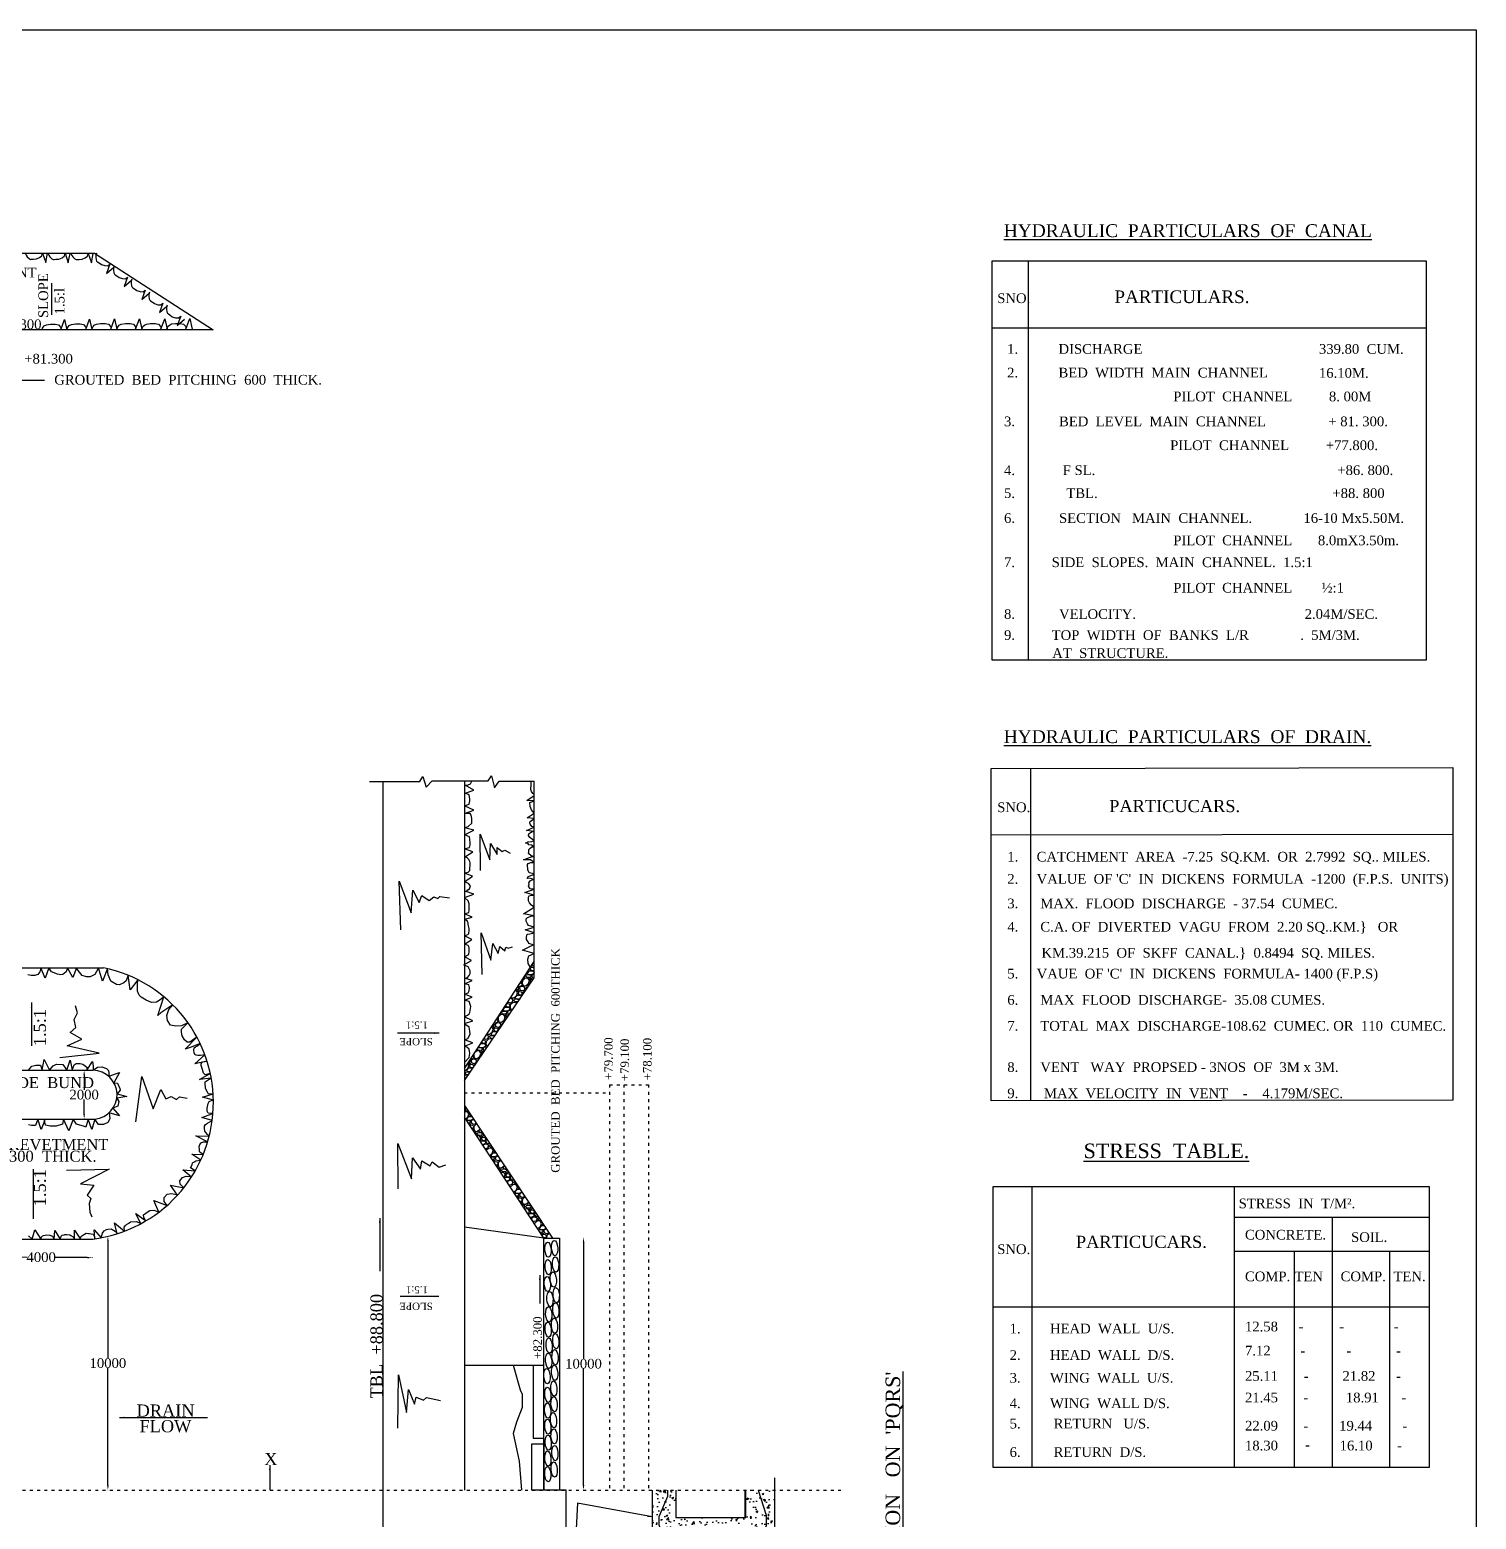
# Model space of a CAD drawing. Header units: millimetres. Extents: x 11010 to 188463, y 9166 to 116986.
# Drawn here: x 128714 to 188296, y 55637 to 116986 of the extents above; entities that cross this region are included whole.
import ezdxf

# ---------------------------------------------------------------- set-up
doc = ezdxf.new("R2010")
doc.units = ezdxf.units.MM
doc.header["$MEASUREMENT"] = 0
doc.linetypes.add('ACAD_ISO03W100', pattern=[30, 12, -18])
for name, color, linetype in [('DIM', 5, 'Continuous'), ('DO LINE', 3, 'Continuous'), ('DWG.LINE', 10, 'Continuous'), ('HATCH', 2, 'Continuous'), ('TEXT', 7, 'Continuous')]:
    doc.layers.add(name, color=color, linetype=linetype)
doc.layers.add('TITLE', color=7, linetype='Continuous', lineweight=30)
doc.styles.get("Standard").update_dxf_attribs({"font": 'TIMES.TTF', "height": 400})
doc.dimstyles.get("Standard").update_dxf_attribs({"dimtxt": 400, "dimasz": 200, "dimexe": 0.18, "dimexo": 0.0625, "dimgap": 0.09, "dimtad": 0, "dimtih": 1, "dimtoh": 1, "dimdec": 0, "dimzin": 0, "dimdsep": 46, "dimtxsty": 'Standard', "dimcen": 300, "dimclre": 256, "dimclrt": 4, "dimadec": 0, "dimazin": 0, "dimtfac": 1, "dimtdec": 0, "dimtofl": 0, "dimtmove": 0, "dimatfit": 3, "dimfxl": 5, "dimfxlon": 1, "dimtolj": 1, "dimtzin": 0, "dimarcsym": 0})
pattern_1 = [(228.0128, (360, 500), (-3999.999116, -4500.000671), [67.268, -6659.544]), (184.9697, (315, 450), (6000.0005258, 499.9956535), [115.434, -11427.9625]), (132.5104, (200, 440), (4999.995359, -5500.004337), [81.394, -8058.016]), (267.2737, (5, 315), (499.998009, 10000.0001475), [105.119, -10406.779]), (292.8337, (0, 210), (-2500.0049527, 5999.998206), [103.0775, -10204.6865]), (357.2737, (40, 115), (-10000.0001475, 499.998009), [105.119, -10406.779]), (37.6942, (145, 110), (-6500.0036728, -4999.9952026), [139.0145, -13762.4245]), (72.2553, (255, 195), (3500.0053814, 10999.9981156), [131.244, -12993.1605]), (121.4296, (295, 320), (-4000.004117, 6499.9975182), [105.475, -10442.0365]), (175.2364, (240, 410), (5500.000473, -499.995766), [120.416, -5900.3815]), (222.3974, (120, 420), (-6000.0036755, -5499.996041), [155.724, -15416.6875]), (138.8141, (500, 310), (-3500.001473, 2999.998657), [53.1505, -5261.922]), (171.4692, (460, 345), (6499.9991424, -1000.003955), [101.1185, -10010.7555]), (225, (360, 360), (-6e-14, -500.00015), [70.7105, -636.396]), (203.1986, (325, 420), (2499.999865, 1000.000663), [38.079, -3769.8075]), (291.8014, (290, 405), (-499.999955, 1500.000137), [53.8515, -2638.731]), (30.9638, (310, 355), (1499.99901, 1000.00124), [87.4645, -2828.0115]), (161.5651, (385, 400), (1000.00022, -499.9992), [63.2455, -1517.8935]), (16.3895, (0, 405), (5000.001099, 1499.996355), [88.6, -8771.4225]), (70.3462, (85, 430), (-1999.997624, -5500.001068), [74.3305, -7358.704]), (293.1986, (385, 500), (-1000.000663, 2499.999865), [76.1575, -3731.729]), (343.6105, (415, 430), (-5000.001099, 1499.996355), [88.6, -8771.4225]), (339.444, (0, 95), (-2500.000922, 999.997998), [85.44, -4186.562]), (294.7751, (80, 65), (-2499.9960946, 5500.001711), [71.589, -7087.3215]), (66.8014, (390, 0), (1000.000663, 2499.999865), [76.1575, -3731.729]), (17.354, (420, 70), (-6500.0010095, -1999.997251), [83.8155, -8297.712]), (69.444, (145, 0), (-999.997998, -2500.000922), [42.72, -4229.282]), (101.3099, (360, 0), (-499.998816, 2000.000376), [25.495, -2524.0145]), (165.9638, (355, 25), (1500.00027, -499.99903), [103.0775, -1958.475]), (186.009, (255, 50), (4999.9998755, 499.9996587), [95.525, -9456.9615]), (303.6901, (310, 310), (-500.00067, 999.99978), [72.111, -1730.6645]), (353.1572, (350, 250), (8499.9996827, -1000.003999), [125.897, -12463.7815]), (60.9454, (475, 235), (-2000.000014, -3500.000192), [51.478, -5096.337]), (90, (500, 280), (-500, 500), [30, -470]), (120.2564, (245, 65), (1999.9974434, -3500.001228), [69.462, -6876.76]), (48.0128, (210, 125), (3999.999116, 4500.000671), [134.536, -6592.276]), (0, (300, 225), (500, 500), [130, -370]), (325.3048, (430, 225), (-4999.9971295, 3500.004305), [79.057, -7826.637]), (254.0546, (495, 180), (-499.999945, -2000.000063), [72.801, -3567.254]), (207.646, (475, 110), (-9499.9979036, -5000.0038566), [118.5325, -11734.737]), (175.4261, (370, 55), (-6500.0002792, 499.9974006), [125.3995, -12414.537])]

# ---------------------------------------------------------------- blocks, each defined once
blk = doc.blocks.new('*D50')
at = {"layer": 'Defpoints', "color": 0, "linetype": 'ByBlock', "ltscale": 0.2}
for p in [(127086, 66498), (131283, 66456), (131283, 66408)]:
    blk.add_point(p, dxfattribs=at)
at = {"layer": 'DIM', "lineweight": -2, "ltscale": 0.2}
blk.add_line((127085, 66455), (127085, 66450), dxfattribs=at)
at = {"layer": 'DIM', "color": 0, "linetype": 'ByBlock', "lineweight": -2, "ltscale": 0.2}
for p, q in [((127285, 66448), (128608, 66435)), ((131083, 66410), (129759, 66423))]:
    blk.add_line(p, q, dxfattribs=at)
at = {"layer": 'DIM', "linetype": 'ByBlock', "lineweight": -2, "ltscale": 0.2}
blk.add_line((131283, 66413), (131283, 66408), dxfattribs=at)
at = {"layer": 'DIM', "color": 0, "linetype": 'ByBlock', "ltscale": 0.2}
for points in [[(127285, 66481), (127285, 66414), (127085, 66450)], [(131083, 66444), (131082, 66377), (131283, 66408)]]:
    blk.add_solid(points, dxfattribs=at)
at = {"layer": 'DIM', "color": 4, "linetype": 'ByBlock', "ltscale": 0.2, "insert": (129184, 66429), "char_height": 400, "attachment_point": 5}
blk.add_mtext('\\A1;4000', dxfattribs=at)
blk = doc.blocks.new('*D51')
at = {"layer": 'Defpoints', "color": 0, "linetype": 'ByBlock', "ltscale": 0.2}
for p in [(130954, 74129), (130954, 74129), (130954, 72120)]:
    blk.add_point(p, dxfattribs=at)
at = {"layer": 'DIM', "linetype": 'ByBlock', "lineweight": -2, "ltscale": 0.2}
blk.add_line((130954, 74129), (130954, 74129), dxfattribs=at)
at = {"layer": 'DIM', "color": 0, "linetype": 'ByBlock', "lineweight": -2, "ltscale": 0.2}
for p, q in [((130954, 73929), (130954, 73328)), ((130954, 72320), (130954, 72921))]:
    blk.add_line(p, q, dxfattribs=at)
at = {"layer": 'DIM', "lineweight": -2, "ltscale": 0.2}
blk.add_line((130954, 72120), (130954, 72120), dxfattribs=at)
at = {"layer": 'DIM', "color": 0, "linetype": 'ByBlock', "ltscale": 0.2}
for points in [[(130921, 73929), (130988, 73929), (130954, 74129)], [(130921, 72320), (130988, 72320), (130954, 72120)]]:
    blk.add_solid(points, dxfattribs=at)
at = {"layer": 'DIM', "color": 4, "linetype": 'ByBlock', "ltscale": 0.2, "insert": (130954, 73124), "char_height": 400, "attachment_point": 5}
blk.add_mtext('\\A1;2000', dxfattribs=at)
blk = doc.blocks.new('*D52')
at = {"layer": 'Defpoints', "color": 0, "linetype": 'ByBlock', "ltscale": 0.2}
for p in [(131932, 67290), (131932, 56839), (131932, 56839)]:
    blk.add_point(p, dxfattribs=at)
at = {"layer": 'DIM', "lineweight": -2, "ltscale": 0.2}
blk.add_line((131932, 67290), (131933, 67290), dxfattribs=at)
at = {"layer": 'DIM', "color": 0, "linetype": 'ByBlock', "lineweight": -2, "ltscale": 0.2}
for p, q in [((131932, 67090), (131932, 62268)), ((131932, 57039), (131932, 61861))]:
    blk.add_line(p, q, dxfattribs=at)
at = {"layer": 'DIM', "linetype": 'ByBlock', "lineweight": -2, "ltscale": 0.2}
blk.add_line((131932, 56839), (131932, 56839), dxfattribs=at)
at = {"layer": 'DIM', "color": 0, "linetype": 'ByBlock', "ltscale": 0.2}
for points in [[(131899, 67090), (131966, 67090), (131932, 67290)], [(131899, 57039), (131966, 57039), (131932, 56839)]]:
    blk.add_solid(points, dxfattribs=at)
at = {"layer": 'DIM', "color": 4, "linetype": 'ByBlock', "ltscale": 0.2, "insert": (131932, 62065), "char_height": 400, "attachment_point": 5}
blk.add_mtext('\\A1;10000', dxfattribs=at)
blk = doc.blocks.new('*D94')
at = {"layer": 'Defpoints', "color": 0, "linetype": 'ByBlock', "ltscale": 0.2}
for p in [(151514, 67238), (151524, 67238), (151514, 56839)]:
    blk.add_point(p, dxfattribs=at)
at = {"layer": 'DIM', "linetype": 'ByBlock', "lineweight": -2, "ltscale": 0.2}
blk.add_line((151519, 67238), (151524, 67238), dxfattribs=at)
at = {"layer": 'DIM', "color": 0, "linetype": 'ByBlock', "lineweight": -2, "ltscale": 0.2}
for p, q in [((151524, 67038), (151524, 62242)), ((151524, 57039), (151524, 61835))]:
    blk.add_line(p, q, dxfattribs=at)
at = {"layer": 'DIM', "lineweight": -2, "ltscale": 0.2}
blk.add_line((151519, 56839), (151524, 56839), dxfattribs=at)
at = {"layer": 'DIM', "color": 0, "linetype": 'ByBlock', "ltscale": 0.2}
for points in [[(151491, 67038), (151557, 67038), (151524, 67238)], [(151491, 57039), (151557, 57039), (151524, 56839)]]:
    blk.add_solid(points, dxfattribs=at)
at = {"layer": 'DIM', "color": 4, "linetype": 'ByBlock', "ltscale": 0.2, "insert": (151524, 62039), "char_height": 400, "attachment_point": 5}
blk.add_mtext('\\A1;10000', dxfattribs=at)

msp = doc.modelspace()

# ---------------------------------------------------------------- hatches: boundary and pattern name
at = {"layer": 'HATCH', "linetype": 'ByBlock', "ltscale": 0.2}
h = msp.add_hatch(dxfattribs=at)
h.set_pattern_fill('GRAVEL', color=256, scale=500, style=0)
h.set_pattern_definition(pattern_1)
h.paths.add_polyline_path([(149491.2, 77933.6), (149491.2, 78603.9), (146614.6, 74207.7), (146614.6, 73707.9)])
h = msp.add_hatch(dxfattribs=at)
h.set_pattern_fill('GRAVEL', color=256, scale=500, style=0)
h.set_pattern_definition(pattern_1)
h.paths.add_polyline_path([(146614.6, 72672.9), (146614.6, 72192.1), (149892.6, 67213.8), (150252.7, 67213.8)])
h = msp.add_hatch(dxfattribs=at)
h.set_pattern_fill('AR-CONC', color=256, scale=100, style=0)
h.set_pattern_definition([(50, (0, 0), (717.2602, -62.7521), [75, -825]), (355, (0, 0), (-138.7513, 752.192), [60, -660]), (100.4514, (59.8, -5.2), (578.5094, 689.4395), [63.7402, -701.142]), (46.1842, (0, 200), (1067.241, -165.519), [112.5, -1237.5]), (96.6356, (88.9, 186.2), (934.663, 974.118), [95.61, -1051.713]), (351.1842, (0, 200), (934.662, 974.1186), [90, -990]), (21, (100, 150), (596.907, -402.6189), [75, -825]), (326, (100, 150), (243.3153, 725.15), [60, -660]), (71.4514, (149.74, 116.45), (840.2226, 322.5305), [63.7402, -701.142]), (37.5, (0, 0), (12.15986, 332.89385), [0, -652, 0, -670, 0, -662.5]), (7.5, (0, 0), (263.0695, 394.4117), [0, -382, 0, -637, 0, -252.5]), (327.5, (-223, 0), (533.82244, -22.55487), [0, -250, 0, -780, 0, -1035]), (317.5, (-323, 0), (583.1862, 100.105), [0, -325, 0, -518, 0, -735])])
h.paths.add_polyline_path([(159053.3, 52451), (158677.2, 53414), (158677.2, 54048.2), (158677.2, 54471.5), (159053.4, 55366), (159053.4, 55804.9), (158721.1, 56839.1), (158214.8, 56839.1), (158214.8, 55712.9), (155332.7, 55712.9), (155332.7, 56839.1), (154987.2, 56839.1), (154987.2, 56575), (154622.5, 55729), (154622.5, 55399), (154993.5, 54440.8), (154993.5, 53210.8), (154607.7, 52404), (154607.7, 51729.1), (155415.6, 51729.1), (156425.7, 52061.6), (157275.6, 52061.6), (158320.2, 51647.9), (159053.3, 51647.9)])
h.paths.add_polyline_path([(158203.5, 52404.4), (155349, 52404.4), (155349, 55386.4), (158203.5, 55386.4)], flags=16)
h.paths.add_polyline_path([(159405.6, 56839.1), (158721.1, 56839.1), (159053.4, 55804.9), (159053.4, 55366), (158677.2, 54471.5), (158677.2, 54048.2), (158677.2, 53414), (159053.3, 52451), (159053.3, 51396.7), (159405.6, 51396.7)])
h.paths.add_polyline_path([(154993.5, 53210.8), (154993.5, 54440.8), (154622.5, 55399), (154622.5, 55729), (154987.2, 56575), (154987.2, 56839.1), (154358.2, 56839.1), (154358.2, 51729.1), (154607.7, 51729.1), (154607.7, 52404)])

# ---------------------------------------------------------------- linework, layer by layer
at = {"layer": 'DO LINE', "linetype": 'ACAD_ISO03W100', "ltscale": 10}
for points in [[(146614.6, 73196), (152597.2, 73196)], [(152597.2, 73534.3), (152597.2, 56839.1)], [(152597.2, 73534.3), (154195, 73534.3), (154195, 56839.1)], [(153179.3, 73534.3), (153179.3, 56839.1)], [(12915.3, 56839.1), (162118.2, 56839.1)]]:
    msp.add_lwpolyline(points, dxfattribs=at)
at = {"layer": 'DWG.LINE', "linetype": 'ByBlock', "ltscale": 0.2}
for points in [[(86324.9, 100106.9), (88071.6, 103546.7), (90344.1, 103546.7), (101672, 110980.8), (104642.3, 110980.8), (109343.4, 107784.4), (131382.9, 107784.4), (136268.1, 104623.3), (121952.4, 104623.3)], [(169838.1, 107467.8), (169838.1, 91023.9)], [(168359.2, 104707), (186227.9, 104707)], [(169937.7, 86564), (169937.7, 72865.1)], [(112463, 86195.1), (113175.4, 80312.9), (113528.8, 79706), (114202.4, 78918.1), (114531, 78614.4), (115122.6, 78350.9), (131745.6, 78350.9)], [(142712.1, 86017.1), (144787.6, 86017.1), (144906.8, 86233), (145046.1, 85789.6), (145286.4, 86051.6), (147591.2, 86051.6), (147728.5, 86262.1), (147859.7, 85764.5), (148054.4, 86032.7), (149491.2, 86032.7)], [(143267, 42397), (143267, 86017.1)], [(146614.6, 86051.6), (146614.6, 56839.1)], [(146614.6, 73707.9), (149491.2, 77933.6), (149491.2, 86032.7)], [(168315.2, 83823.5), (187330.2, 83858)], [(146614.6, 74207.7), (149491.2, 78603.9)], [(109543.5, 57274.8), (109543.5, 74128.5), (131315.1, 74128.5)], [(146614.6, 72672.9), (150252.7, 67213.8)], [(112413.2, 62040.3), (122987.3, 67176.9), (122540.7, 72119.8), (131387.4, 72119.8)], [(149892.6, 67213.8), (146614.6, 72192.1)], [(169984.4, 69334.9), (169984.4, 57767.1)], [(178330.2, 69334.9), (178330.2, 57767.1)], [(149892.6, 67213.8), (146614.6, 67664.3)], [(178330.2, 68074.5), (186359.8, 68074.5)], [(182361.9, 68074.5), (182361.9, 57767.1)], [(122987.3, 67176.9), (131305.2, 67176.9)], [(150805, 42421.7), (150805, 56839.1), (149396.3, 56839.1), (149396.3, 58737.2), (149892.6, 58737.2), (149892.6, 56839.1), (149892.6, 67213.8), (150541.1, 67213.8), (150541.1, 56839.1)], [(178330.2, 66677.7), (186359.8, 66677.7)], [(180797.1, 66677.7), (180797.1, 57767.1)], [(184722.8, 66677.7), (184722.8, 57767.1)], [(168404.5, 64390.6), (186359.8, 64390.6)], [(146614.6, 61983.3), (149892.6, 61983.3)], [(148628, 61983.3), (148910.6, 60964.9), (148993.7, 60782.2), (148993.7, 60242.6), (148760.8, 59632), (148621.6, 59166.2), (148870.5, 58025.3), (148964.2, 56839.1)], [(149444.4, 61983.3), (149444.4, 58974.5), (149892.6, 58974.5)], [(158721.1, 56839.1), (159053.4, 55804.9), (159053.4, 55366), (158677.2, 54471.5), (158677.2, 54048.2), (158677.2, 53414), (159053.3, 52451), (159053.3, 51396.7), (159405.6, 51396.7), (159405.6, 57335.1)], [(154358.2, 56839.1), (154358.2, 41528.3)], [(154987.2, 56839.1), (154987.2, 56575), (154622.5, 55729), (154622.5, 55399), (154993.5, 54440.8), (154993.5, 53210.8), (154607.7, 52404), (154607.7, 51729.1)], [(155332.7, 56839.1), (155332.7, 55712.9), (158214.8, 55712.9)], [(158182.3, 55712.9), (158182.3, 56839.1)], [(158214.8, 55712.9), (158214.8, 56839.1)]]:
    msp.add_lwpolyline(points, dxfattribs=at)
for points in [[(168359.2, 107467.8), (186227.9, 107467.8), (186227.9, 91023.9), (168359.2, 91023.9)], [(168315.2, 86564), (187330.2, 86598.4), (187330.2, 72900.7), (168315.2, 72866.3)], [(168404.5, 69334.9), (186359.8, 69334.9), (186359.8, 57767.1), (168404.5, 57767.1)]]:
    msp.add_lwpolyline(points, close=True, dxfattribs=at)
for centre, radius, start, end in [((130613.7, 72799.8), 5665.3, 277.010529, 78.475522), ((131302.5, 73122.4), 1006.2, 274.842833, 89.283438)]:
    msp.add_arc(centre, radius, start, end, dxfattribs=at)
at = {"layer": 'HATCH', "linetype": 'ByBlock', "ltscale": 0.2}
for points in [[(128525.8, 107786.9), (128564.2, 107700.9), (128613.2, 107639.4), (128690.5, 107561.2), (128744.4, 107530.3), (128790.3, 107533.5), (128863.3, 107537.7), (128987, 107547.5), (129118.6, 107600), (129216.7, 107673.5), (129240.8, 107782.4), (129373.9, 107395.9), (129449.1, 107781.1)], [(129454.1, 107783), (129492.4, 107697.1), (129541.5, 107635.5), (129618.7, 107557.3), (129672.7, 107526.4), (129718.6, 107529.6), (129791.6, 107533.8), (129915.2, 107543.6), (130046.8, 107596.1), (130144.9, 107669.6), (130169.1, 107778.5), (130302.2, 107392), (130377.4, 107777.2)], [(130404.7, 107775.3), (130443.1, 107689.3), (130492.1, 107627.8), (130569.4, 107549.6), (130623.3, 107518.6), (130669.2, 107521.9), (130742.2, 107526.1), (130865.8, 107535.8), (130997.5, 107588.4), (131095.6, 107661.9), (131119.7, 107770.8), (131252.8, 107384.3), (131328, 107769.5)], [(131458.8, 107788.5), (131435, 107697.4), (131434.8, 107618.7), (131446.2, 107509.4), (131469, 107451.5), (131506.8, 107425.3), (131566.4, 107383), (131669, 107313.3), (131804.6, 107272), (131927.1, 107268.1), (132014.1, 107338), (131876.3, 106953.1), (132175.8, 107206.8)], [(132187.7, 107252.3), (132163.9, 107161.2), (132163.8, 107082.5), (132175.2, 106973.2), (132197.9, 106915.3), (132235.8, 106889.2), (132295.4, 106846.8), (132398, 106777.2), (132533.5, 106735.9), (132656, 106731.9), (132743, 106801.8), (132605.3, 106416.9), (132904.8, 106670.6)], [(132916.7, 106716.1), (132892.9, 106625.1), (132892.7, 106546.4), (132904.1, 106437.1), (132926.9, 106379.2), (132964.7, 106353), (133024.3, 106310.6), (133126.9, 106241), (133262.5, 106199.7), (133385, 106195.7), (133471.9, 106265.6), (133334.2, 105880.7), (133633.7, 106134.4)], [(133645.6, 106179.9), (133621.8, 106088.9), (133621.6, 106010.2), (133633, 105900.9), (133655.8, 105843), (133693.7, 105816.8), (133753.3, 105774.5), (133855.9, 105704.8), (133991.4, 105663.5), (134113.9, 105659.6), (134200.9, 105729.5), (134063.1, 105344.6), (134362.6, 105598.2)], [(134374.6, 105643.8), (134350.7, 105552.7), (134350.6, 105474), (134362, 105364.7), (134384.7, 105306.8), (134422.6, 105280.6), (134482.2, 105238.3), (134584.8, 105168.6), (134720.3, 105127.4), (134842.9, 105123.4), (134929.8, 105193.3), (134792.1, 104808.4), (135091.6, 105062.1)], [(129208.8, 104624.3), (129234.8, 104692.5), (129264.7, 104743.6), (129311.2, 104791.6), (129397.8, 104836.5), (129564.9, 104859.3), (129762.2, 104858.8), (129896.9, 104832.8), (129988.3, 104726.5), (129988.3, 104624.3), (130149.5, 105053.9), (130245.6, 104624.3)], [(130239.1, 104636), (130265.1, 104704.2), (130295, 104755.3), (130341.5, 104803.3), (130428.2, 104848.2), (130595.2, 104871), (130792.5, 104870.5), (130927.2, 104844.5), (131018.6, 104738.2), (131018.6, 104636), (131179.8, 105065.6), (131275.9, 104636)], [(131267.6, 104647.9), (131293.6, 104716), (131323.6, 104767.2), (131370, 104815.2), (131456.7, 104860.1), (131623.7, 104882.9), (131821.1, 104882.3), (131955.8, 104856.4), (132047.2, 104750.1), (132047.2, 104647.9), (132208.3, 105077.4), (132304.5, 104647.9)], [(132294.9, 104649.8), (132320.9, 104718), (132350.9, 104769.2), (132397.4, 104817.2), (132484, 104862), (132651, 104884.9), (132848.4, 104884.3), (132983.1, 104858.3), (133074.5, 104752.1), (133074.5, 104649.8), (133235.7, 105079.4), (133331.8, 104649.8)], [(133330.5, 104651.8), (133356.5, 104720), (133386.4, 104771.2), (133432.9, 104819.2), (133519.6, 104864), (133686.6, 104886.9), (133884, 104886.3), (134018.7, 104860.3), (134110.1, 104754.1), (134110.1, 104651.8), (134271.2, 105081.4), (134367.3, 104651.8)], [(134364.6, 104657.9), (134390.6, 104726.1), (134420.6, 104777.2), (134467, 104825.2), (134553.7, 104870.1), (134720.7, 104892.9), (134918.1, 104892.4), (135052.8, 104866.4), (135144.2, 104760.1), (135144.2, 104657.9), (135305.3, 105087.5), (135401.5, 104657.9)], [(146614.6, 74450), (146810.5, 74657.4), (146845.8, 74820.6), (146814.9, 74992.7), (146717.7, 75085.4), (146614.6, 75122.6), (146960.3, 75261.2), (146614.6, 75386.9), (146761.8, 75431.8), (146849.7, 75621.3), (146847, 75742.2), (146808.5, 75907), (146682.1, 75997.6), (146614.6, 76051.6), (146963.9, 76167.7), (146614.6, 76325.2), (146750.4, 76394.2), (146819.9, 76447.5), (146841.9, 76514.1), (146879.8, 76761.4), (146816.5, 76958.5), (146614.6, 77016.9), (146935.2, 77133.5), (146614.6, 77269.6), (146771.6, 77320.2), (146814.4, 77405.8), (146830, 77538.1), (146806.6, 77647.1), (146614.6, 77686), (146932.9, 77823.5), (146614.6, 77921.1), (146740.3, 77947.5), (146817.7, 78032.4), (146848, 78111.1), (146848, 78173.2), (146848, 78224.8), (146777.5, 78386.1), (146676.2, 78435.8), (146590.1, 78472.1), (146907.6, 78649.8), (146614.6, 78800.7), (146800.6, 78900.9), (146812, 79032.8), (146812, 79189.4), (146773.8, 79269.7), (146614.6, 79322), (146926.8, 79518.8), (146614.6, 79672.2), (146756.6, 79714.2), (146796.8, 79765.8), (146814, 79897.7), (146814, 79970.3), (146775.8, 80139.3), (146777.7, 80200.5), (146747.1, 80257.8), (146636.2, 80359.1), (146936.5, 80431.7), (146614.6, 80578.1), (146793.1, 80631.6), (146817.9, 80708), (146817.9, 80837.9), (146817.9, 80918.2), (146808.4, 80987), (146766.3, 81110.1), (146766.3, 81110.1), (146614.6, 81247.6), (147001.5, 81375.6), (146642.1, 81510.3), (146705.8, 81486.5), (146760.7, 81554.3), (146823.8, 81602), (146871.6, 81718.6), (146789.3, 81823.7), (146614.6, 81894.4), (146951.9, 82116.8), (146614.6, 82250.5), (146766.3, 82281.5), (146844.8, 82350.3), (146842.8, 82474.5), (146860.1, 82539.4), (146850.5, 82668.4), (146835.2, 82731.4), (146797, 82813.6), (146737.7, 82878.5), (146655.4, 82907.2), (146614.6, 82907.2), (146965.3, 83129.6), (146614.6, 83246.1), (146827.6, 83301.6), (146856.3, 83416.2), (146858.3, 83501.3), (146843, 83631.3), (146833.4, 83738.3), (146764.5, 83774.6), (146647.9, 83824.2), (146614.6, 83824.2), (146999.8, 84017.8), (146614.6, 84113.3), (146765.6, 84172.8), (146765.6, 84172.8), (146917.2, 84304.6), (146927, 84500), (146897.6, 84641.7), (146853.6, 84710.1), (146614.6, 84710.1), (147000.3, 84837.1), (146614.6, 85017.8), (146809.6, 85091.1), (146809.6, 85091.1), (146843.8, 85229.3), (146841.4, 85313.6), (146826.9, 85381.1), (146814.9, 85475.1), (146648.4, 85545), (147003, 85667.9), (146646.1, 85871.1), (146776.3, 85888), (146865.6, 85928.9), (146909, 86003.6), (146909, 86051.6)], [(149334.6, 78364.6), (149250.4, 78529.4), (149236.8, 78702.7), (149274.2, 78835.3), (149491.2, 78944), (149015.7, 79080.8), (149454.5, 79301.7), (149270.8, 79345.9), (149240.2, 79424), (149178.9, 79510.4), (149172.1, 79615.8), (149206.1, 79738.1), (149311.6, 79755.1), (149491.2, 79789.1), (149117.7, 79914.8), (149491.2, 80026.9), (149260.6, 80096), (149209.6, 80157.2), (149161.9, 80272.7), (149165.3, 80364.5), (149216.4, 80415.4), (149396.6, 80483.4), (149491.2, 80483.4), (149046.3, 80568.4), (149491.2, 80844.5), (149379.7, 80929.4), (149301.5, 81024.6), (149264.1, 81109.5), (149260.7, 81253.5), (149281.1, 81307.9), (149383.2, 81345.2), (149491.2, 81345.2), (149107.7, 81447.2), (149491.2, 81586.5), (149328.7, 81603.5), (149260.7, 81705.4), (149281.1, 81790.4), (149277.7, 81849.3), (149328.8, 81930.9), (149413.8, 81975.1), (149491.2, 81983.1), (149274.3, 82039.6), (149202.9, 82032.8), (149243.7, 82114.4), (149434.2, 82182.4), (149491.2, 82223.1), (149284.5, 82257.1), (149226.7, 82389.6), (149219.9, 82598.5), (149240.4, 82642.7), (149349.2, 82683.5), (149491.2, 82683.5), (149342.4, 82792.2), (149141.7, 82792.2), (149056.7, 82799), (149294.8, 82897.6), (149420.6, 82935), (149491.2, 82935), (149366.2, 82965.5), (149257.4, 83053.9), (149271, 83125.2), (149271, 83218.3), (149318.7, 83265.9), (149396.9, 83327.1), (149491.2, 83327.1), (149379.9, 83395), (149267.6, 83408.6), (149223.4, 83480), (149135, 83486.8), (149250.6, 83537.7), (149400.3, 83558.1), (149491.2, 83592.1), (149383.3, 83664.3), (149308.4, 83718.6), (149257.4, 83800.2), (149267.6, 83861.3), (149342.4, 83919.1), (149410.5, 83956.5), (149491.2, 83956.5), (149172.4, 84007.5), (149491.2, 84143.4), (149393.5, 84168), (149393.5, 84168), (149325.4, 84263.1), (149315.2, 84307.3), (149325.4, 84378.7), (149491.2, 84494.2), (149206.4, 84522.8), (149491.2, 84716.5), (149417.3, 84801.5), (149376.4, 84862.6), (149325.4, 84998.6), (149311.8, 85154.9), (149491.2, 85222.8), (149186, 85234.4), (149491.2, 85451.9), (149491.2, 85496.1), (149441, 85526.7), (149386.6, 85615), (149356, 85700), (149373, 85897.1), (149373, 86032.7)], [(147274.5, 82363.4), (147262.2, 83852.5), (147658.6, 82799.6), (147685.6, 83468.5), (147967.8, 83015.6), (147970.8, 83300.5), (148178, 83138.5), (148277.1, 83195.5), (148505.2, 83069.5)], [(143995.9, 79910.1), (143928.3, 81920.1), (144423.9, 80609.1), (144497.1, 81548.7), (144756.1, 81042.3), (144857.5, 81329.3), (145167.3, 81115.5), (145364.4, 81267.4), (145522.1, 81199.9), (145600.9, 81284.3), (146006.4, 81228)], [(147348.1, 78076.5), (147305.4, 79795.3), (147705.7, 78660.7), (147790.3, 79347.9), (148009.3, 78937.1), (148074.6, 79221.2), (148286, 79052.3), (148324.1, 79198.9), (148424, 79155), (148602.5, 79218.9)], [(130965, 67383.1), (131037.6, 67413), (131131.2, 67410.6), (131163.2, 67409.4), (131241.4, 67396.4), (131318.4, 67376.3), (131385.3, 67275.6), (131397.4, 67189), (131367.5, 67562.1), (131657.2, 67231.5), (131711.3, 67416.4), (131738.6, 67461.4), (131774.1, 67515.8), (131880.9, 67570.7), (131923.6, 67589.6), (132066.9, 67602.6), (132238.1, 67507.8), (132302.1, 67416.6), (132309.1, 67394.2), (132209.9, 67841), (132618.1, 67501), (132599.7, 67670.5), (132656.6, 67730.9), (132695.7, 67780.6), (132796.4, 67831.5), (132862.8, 67882.4), (133106.4, 67901.7), (133258.1, 67835.4), (133295.2, 67809.3), (133078, 68232.5), (133476.1, 67940.1), (133416.9, 68060.8), (133396.7, 68167.4), (133487.9, 68242), (133585.1, 68315.4), (133655, 68348.5), (133830.1, 68371.3), (133968.7, 68307.3), (134025.9, 68277.4), (133818.5, 68769.1), (134371.1, 68559.9), (134248.6, 68729.7), (134248.6, 68893.2), (134369.7, 69023.3), (134548.5, 69047.5), (134763.5, 69014.2), (134799.1, 68981.7), (134509.3, 69394.2), (135058.2, 69286.7), (134906.1, 69436.6), (134894, 69575.8), (135009.1, 69718), (135157.5, 69769.5), (135327.1, 69751.3), (135370.7, 69723.1), (135021.2, 70029.7), (135533.3, 69990.3), (135336.2, 70111.4), (135405.9, 70238.5), (135421.8, 70318.4), (135468, 70341.5), (135507.8, 70367.7), (135554, 70393.9), (135755.2, 70420.7), (135389, 70677.8), (135860.6, 70663), (135721.4, 70751.6), (135701.2, 70801.9), (135701.2, 70877.4), (135696.3, 70994), (135714.8, 71067.8), (135775.2, 71138.3), (135876, 71175.2), (136041.7, 71177.3), (135555.4, 71425.5), (136106.5, 71412.4), (136035.5, 71487.6), (135971.7, 71564.7), (135929.8, 71621.8), (135909.7, 71743.2), (135914.8, 71825.4), (135948.3, 71890.8), (136030.6, 71952.8), (136230.4, 72059.6), (135802.5, 72176.4), (136260.7, 72345.1), (136059.4, 72354.8), (136020.8, 72448.8), (136015.8, 72569.5), (136061.1, 72753.2), (136106.4, 72840.4), (136220.6, 72892.4), (136278.2, 72893.4), (135822.7, 73014.8), (136267.3, 73163.4), (136076.3, 73148), (136020.9, 73248.7), (135950.4, 73377.8), (135947.1, 73438.2), (135935.3, 73559.9), (135943.7, 73658.8), (136104.9, 73764.5), (136188.7, 73807.1), (135707, 73749.4), (136150.5, 73999.7), (135945.5, 73944.7), (135873.3, 74010.1), (135828, 74156), (135770.9, 74322.6), (135772.6, 74394.7), (135834.7, 74476.9), (136016, 74506), (135514.1, 74391.3), (135928.2, 74762.5), (135838.2, 74744.2), (135747.5, 74737.5), (135643.5, 74735.8), (135562.9, 74754.3), (135512.5, 74784.4), (135480.3, 74843.7), (135468.5, 74957.7), (135485.3, 75051.6), (135547.4, 75093.6), (135617.9, 75133.8), (135728.6, 75235.8), (135359.4, 75076.8), (135117.7, 75003), (135601.7, 75486), (135311.2, 75290.9), (135193.1, 75290.9), (135091.1, 75379.4), (134997.1, 75551), (134970.3, 75701.1), (134967.6, 75816.4), (135229.8, 76084.3), (134966.9, 75954.7), (134728, 75946.6), (134516, 75989.5), (134381.8, 76177.3), (134365.7, 76378.4), (134435.5, 76625.1), (134600.4, 76825), (134108, 76488.3), (133986.2, 76384.5), (134231.9, 77159.2), (134123, 77057.6), (133937.8, 76936.9), (133723.1, 76920.9), (133508.4, 77012), (133304.4, 77146.1), (133221.2, 77215.8), (133153.9, 77389.2), (133156.6, 77531.3), (133156.6, 77654.6), (133162.5, 77859.4), (132855, 77440.1), (132767.1, 78039.9), (132691.3, 77812.8), (132592, 77729.7), (132404.1, 77646.6), (132280.7, 77668), (132055.2, 77802.1), (131939.8, 78056.9), (131912.2, 78314.3), (131705.1, 77800.4), (131544.1, 78350.9), (131460.9, 78191.9), (131399.1, 78076.6), (131200.5, 77977.4), (131044.9, 77972), (130867.7, 78031), (130708, 78232.5), (130640.9, 78350.9), (130493.3, 77950.9), (130273.2, 78350.9), (130208.8, 78181.5), (130079.9, 78068.9), (129991.4, 78060.8), (129857.2, 78082.3), (129607.6, 78178.8), (129502.9, 78350.9), (129349.1, 77915.9), (129166.6, 78350.9), (129134.4, 78184.1), (129048.5, 78074.1), (128919.7, 78031.2), (128772.1, 78028.6), (128632.5, 78052.7)], [(129950.6, 74653.1), (131572.4, 74836.6), (130248.3, 75134.1), (130856.5, 75412.6), (130381.4, 75678.5), (130609.4, 75893.7), (130539.8, 76218.6), (130685.5, 76490.7), (130596.8, 76788.2)], [(128665.1, 74128.5), (128792, 74304.3), (128966.8, 74340.1), (129155, 74335.6), (129226.7, 74128.5), (129302.8, 74577.4), (129531.4, 74128.5), (129683.7, 74313.2), (129813.6, 74384.8), (130069.1, 74366.9), (130240.5, 74128.5), (130379.4, 74541.5), (130455.5, 74128.5), (130545.1, 74358), (130630.3, 74411.7), (130796.1, 74407.2), (130903.6, 74380.3), (131069.4, 74255), (131069.4, 74128.5), (131302.4, 74492.3), (131329.3, 74290.8), (131329.3, 74128.5), (131509.9, 74258.9), (131680.2, 74267.8), (131872.9, 74196.2), (131958, 74115.6), (131971.5, 74021.6), (131964.6, 73880.1), (132406.1, 74039.5), (132180.7, 73613.5), (132331, 73594.9), (132420.6, 73375.5), (132438.5, 73308.4), (132308, 73158.7), (132711.9, 73048.7), (132298.1, 72977.4), (132385, 72841.6), (132340.2, 72653.5), (132139.9, 72564.6), (132411.9, 72250.6), (131980.3, 72378.8), (132017.6, 72129.7), (131927.9, 71973.1), (131753.2, 71888), (131547.1, 71888), (131387.4, 72119.8), (131264.8, 71682.1), (131112.4, 72119.8), (131022.8, 71785), (130964.5, 71811.9), (130633, 71910.4), (130498.5, 72119.8), (130328.3, 71637.3), (130107.2, 72119.8), (130057.9, 71905.1), (129798, 71820), (129547.1, 71824.5), (129358.9, 71869.3), (129300.6, 72119.8), (129317.9, 72045.5), (129179.7, 71690.2), (129040.7, 72119.8), (128946.6, 71851.4), (128789.8, 71846.9), (128659.9, 71882.7)], [(133085.6, 71998.6), (133333.5, 73873.3), (133800.8, 72543.4), (134112.4, 73335.7), (134317.7, 72946.6), (134544.3, 73045.6), (134763.8, 72918.3), (134884.2, 73031.5), (135202.8, 72974.9)], [(143884.7, 69247.4), (143877.6, 71110.7), (144444.2, 69663), (144480.1, 70515.8), (144810, 70050), (144860.3, 70394), (145205.1, 70186.9), (145290.1, 70356.7), (145583.8, 70130.4), (145849.3, 70229.4)], [(130228.3, 70017.1), (131978.1, 70055.2), (130805.1, 69449.7), (131359.5, 69390.4), (131082.3, 68984.9), (131225.8, 68851.4), (131156.7, 68642), (131186.4, 68285.9), (131270.5, 68088.1)], [(128667.7, 67309.8), (128812.7, 67176.9), (128923, 67552.7), (129171.8, 67176.9), (129196.7, 67266.2), (129225.1, 67300.5), (129278.4, 67324.2), (129423.5, 67345.5), (129546.7, 67336), (129646.3, 67297), (129713.8, 67176.9), (129749.3, 67523.1), (129972.7, 67176.9), (129992.8, 67255.5), (130009.4, 67301.7), (130054.4, 67330.1), (130126.7, 67349), (130158.7, 67357.3), (130240.4, 67358.5), (130367.5, 67345.3), (130411.4, 67322.8), (130500.2, 67262.4), (130542.9, 67202.1), (130555.9, 67176.9), (130558.3, 67538.6), (130800.3, 67176.9), (130824, 67269.4), (130861.9, 67314.4), (130934.2, 67359.4), (130965, 67383.1)], [(143869.6, 59382.8), (143897.7, 61585.7), (144234.8, 60033.7), (144315.1, 60976.1), (144556, 60370.6), (144624.2, 60667.3), (144929.2, 60543), (145053.7, 60647.3), (145635.7, 60523)]]:
    msp.add_lwpolyline(points, dxfattribs=at)
for centre in [(150061.2, 66741), (150334.7, 66804.4), (150071.1, 66019.9), (150374.7, 66126.6), (150281.3, 65508.6), (150034.4, 65325.3), (150401.3, 64865.4), (150141.1, 64701.5), (150384.7, 64237.4), (150091.1, 64077.4), (150327.8, 63610.3), (150067.5, 63442.9), (150381.1, 62968.7), (150107.6, 62788.7), (150351.1, 62308), (150087.5, 62157.8), (150334.4, 61663.6), (150019.5, 61528.3), (150054.1, 60761.7), (150304.3, 61019.1), (150047.3, 60110.5), (150310.9, 60377.6), (150054, 59446.2), (150287.5, 59716.2), (150070.7, 58788.4), (150310.8, 59051.7), (150057.3, 58134.1), (150344.2, 58360.8), (150050.6, 57489.3), (150314.1, 57686)]:
    msp.add_ellipse(centre, major_axis=(21, -313.2), ratio=0.4050002, dxfattribs=at)
at = {"layer": 'TITLE', "linetype": 'ByBlock', "ltscale": 0.2}
msp.add_lwpolyline([(11009.9, 116985.8), (188296.1, 116985.8), (188296.1, 9166), (11009.9, 9166)], close=True, dxfattribs=at)

# ---------------------------------------------------------------- texts
at = {"layer": 'TEXT', "linetype": 'ByBlock', "ltscale": 0.2}
for s, height, p in [('%%UHYDRAULIC  PARTICULARS  OF  CANAL', 530, (168831.2, 108447.2)), ('R.S.  REVETMENT', 400, (123989.8, 106786.1)), ('SNO.', 400, (168565.4, 105730)), ('PARTICULARS.', 520, (173392, 105730)), ('+82.300', 400, (127194.7, 104657.3)), ('1.           DISCHARGE    ', 400, (168974.5, 103640.2)), ('339.80  CUM.', 400, (181816.8, 103640.2)), ('+81.300', 400, (128487.4, 103236.9)), ('2.           BED  WIDTH  MAIN  CHANNEL', 400, (168974.5, 102664.7)), ('GROUTED  BED  PITCHING  600  THICK.', 400, (129723.8, 102370.4)), ('16.10M.', 400, (181816.8, 102651.8)), ('PILOT  CHANNEL          8. 00M  ', 400, (175818.2, 101682.7)), ('3.            BED  LEVEL  MAIN  CHANNEL                 + 81. 300.     ', 400, (168845.4, 100655.7)), ('PILOT  CHANNEL          +77.800. ', 400, (175689.1, 99673.8)), ('4.             F SL.                                                                  +86. 800.        ', 400, (168845.4, 98646.6)), ('5.              TBL.                                                                +88. 800  ', 400, (168845.4, 97700.5)), ('6.            SECTION   MAIN  CHANNEL.              16-10 Mx5.50M.               ', 400, (168845.4, 96674.2)), ('PILOT  CHANNEL       8.0mX3.50m.', 400, (175818.2, 95755.5)), ('7.          SIDE  SLOPES.  MAIN  CHANNEL.  1.5:1', 400, (168845.4, 94853.9)), ('PILOT  CHANNEL        ½:1', 400, (175818.2, 93804.6)), ('8.            VELOCITY.                                              2.04M/SEC.        ', 400, (168845.4, 92721.2)), ('9.          TOP  WIDTH  OF  BANKS  L/R              .  5M/3M.        ', 400, (168845.4, 91855.3)), ('AT  STRUCTURE.', 400, (170830.2, 91112.4)), ('%%UHYDRAULIC  PARTICULARS  OF  DRAIN.', 530, (168831.2, 87606.7)), ('SNO.', 400, (168565.4, 84761.5)), ('PARTICUCARS.', 500, (173177.6, 84761.5)), ('1.     CATCHMENT  AREA  -7.25  SQ.KM.  OR  2.7992  SQ.. MILES.', 400, (168980.7, 82725.6)), ("2.     VALUE  OF 'C'  IN  DICKENS  FORMULA  -1200  (F.P.S.  UNITS)      ", 400, (168980.7, 81812.9)), ('3.      MAX.  FLOOD  DISCHARGE  - 37.54  CUMEC.', 400, (168980.7, 80800.3)), ('4.      C.A. OF  DIVERTED  VAGU  FROM  2.20 SQ..KM.}   OR', 400, (168980.7, 79839.2)), ('KM.39.215  OF  SKFF  CANAL.}  0.8494  SQ. MILES.', 400, (170389.1, 78767.1)), ("5.     VAUE  OF 'C'  IN  DICKENS  FORMULA- 1400 (F.P.S)", 400, (168980.7, 77910.1)), ('6.      MAX  FLOOD  DISCHARGE-  35.08 CUMES.', 400, (168980.7, 76828.9)), ('7.      TOTAL  MAX  DISCHARGE-108.62  CUMEC. OR  110  CUMEC.', 400, (168980.7, 75759.2)), ('8.      VENT   WAY  PROPSED - 3NOS  OF  3M x 3M.', 400, (168980.7, 74060.1)), ('TOP  OF  GUIDE  BUND', 450, (124147.5, 73395.4)), ('9.       MAX  VELOCITY  IN  VENT    -    4.179M/SEC.', 400, (168980.7, 72978.9)), ('R.S.  REVETMENT', 450, (126326.5, 70844.6)), ('300  THICK.', 450, (127857.8, 70363.4)), ('%%USTRESS  TABLE.', 600, (172125, 70509)), ('STRESS  IN  T/M².', 400, (178513.3, 68443.7)), ('CONCRETE.', 400, (178771.3, 67154.6)), ('SNO.', 400, (168565.4, 66558.7)), ('PARTICUCARS.', 500, (171807.2, 66811.8)), ('SOIL.', 400, (183141.2, 67056.5)), ('COMP.', 400, (178771.3, 65438.2)), ('TEN', 400, (180810.5, 65438.2)), ('COMP.', 400, (182710.1, 65438.2)), ('TEN.', 400, (184889, 65438.2)), ('1.        HEAD  WALL  U/S.   ', 400, (169076.6, 63290.1)), ('12.58', 400, (178771.3, 63373.5)), ('-', 400, (180976.8, 63373.5)), ('-', 400, (182650.7, 63373.5)), ('-', 400, (184895.6, 63373.5)), ('2.        HEAD  WALL  D/S.   ', 400, (169076.6, 62199.9)), ('7.12', 400, (178771.3, 62380.7)), ('-', 400, (181055.6, 62380.7)), ('-', 400, (182946, 62380.7)), ('-', 400, (184994, 62380.7)), ('3.        WING  WALL  U/S.   ', 400, (169076.6, 61260.7)), ('25.11', 400, (178771.3, 61337.8)), ('-', 400, (181193.4, 61337.8)), ('21.82', 400, (182788.5, 61337.8)), ('-', 400, (184994, 61337.8)), ('21.45', 400, (178771.3, 60449.4)), ('18.91', 400, (182926.4, 60449.4)), ('DRAIN', 500, (133113.2, 59861.7)), ('4.        WING  WALL D/S.   ', 400, (169076.6, 60214.6)), ('-', 400, (181173.7, 60449.4)), ('-', 400, (185210.6, 60449.4)), ('FLOW', 500, (133232.3, 59217.9)), ('5.         RETURN   U/S.', 400, (169076.6, 59375.9)), ('22.09', 400, (178771.3, 59287.3)), ('19.44', 400, (182650.7, 59287.3)), ('-', 400, (181173.7, 59287.3)), ('-', 400, (185255.5, 59287.3)), ('X', 500, (138372, 57864.7)), ('6.         RETURN  D/S.    ', 400, (169076.6, 58201.9)), ('18.30', 400, (178771.3, 58471.5)), ('-', 400, (181242.6, 58507.3)), ('16.10', 400, (182670.4, 58471.5)), ('-', 400, (185033.4, 58471.5))]:
    msp.add_text(s, height=height, dxfattribs=at).set_placement(p)
for s, height, rotation, p in [('SLOPE', 400, 90, (129468.9, 105112.4)), ('1.5:l', 400, 90, (130141.7, 105261.3)), ('GROUTED  BED  PITCHING  600THICK', 350, 90, (150542.6, 69908.6)), ('1.5:1', 500, 90, (129376.5, 75120.7)), ('1.5:1', 300, 180, (145121.1, 76136.7)), ('SLOPE', 300, 180, (145318.9, 75457.1)), ('+79.700', 350, 90, (152726.6, 73732.7)), ('+79.100', 350, 90, (153396.9, 73680)), ('+78.100', 350, 90, (154327.3, 73712.5)), ('1.5:1', 500, 90, (129376.5, 68525.5)), ('1.5:1', 300, 180, (145121.1, 65234.1)), ('TBL  +88.800', 500, 90, (143246.6, 60610.3)), ('SLOPE', 300, 180, (145318.9, 64554.5)), ('+82.300', 350, 90, (149806.9, 62236.9)), ("%%USECTION   ON  'PQRS'", 600, 90, (164564.8, 52853.1))]:
    msp.add_text(s, height=height, rotation=rotation, dxfattribs=at).set_placement(p)

# ---------------------------------------------------------------- dimensions: what is measured, and where the dimension line sits
at = {"layer": 'DIM', "linetype": 'ByBlock', "ltscale": 0.2}
for p1, p2, distance, text, picture, middle in [((130954.2, 72119.8), (130954.2, 74128.5), 0, '2000', '*D51', (130954.2, 73124.2)), ((131932.4, 67290.2), (131932.4, 56839.1), 0, '10000', '*D52', (131932.4, 62064.6)), ((151514, 56839.1), (151514, 67238.3), -10.2, '10000', '*D94', (151524.1, 62038.7)), ((127085.6, 66498), (131283, 66456.5), -48.2, '4000', '*D50', (129183.8, 66429))]:
    dim = msp.add_aligned_dim(p1=p1, p2=p2, distance=distance, text=text, dimstyle='Standard', dxfattribs=at)
    dim.commit()
    dim.dimension.update_dxf_attribs({"geometry": picture, "text_midpoint": middle})

# ---------------------------------------------------------------- leaders
for points in [[(129619.8, 105243.2), (129619.8, 106551.2)], [(126130.4, 104266.5), (125708.4, 102560.3), (129323.9, 102560.3)], [(128789.4, 76922.1), (128789.4, 75139.5)], [(145581.8, 75657.3), (143867, 75657.3)], [(128862.6, 68012.5), (128862.6, 70049.7)], [(143126.9, 68032.1), (143126.9, 65854.5)], [(149720.9, 65690), (149720.9, 64516.4)], [(145562.9, 64813.2), (143964.6, 64813.2)], [(132405.2, 59824.1), (136031, 59824.1)], [(138600.9, 57869.1), (138600.9, 56839.1)], [(154358.2, 55730.7), (151271.4, 56293.1), (151216.5, 55243.8)]]:
    msp.add_leader(points, dimstyle='Standard', override={"dimgap": 0.09, "dimtad": 0}, dxfattribs=at)

doc.saveas('drawing.dxf')
